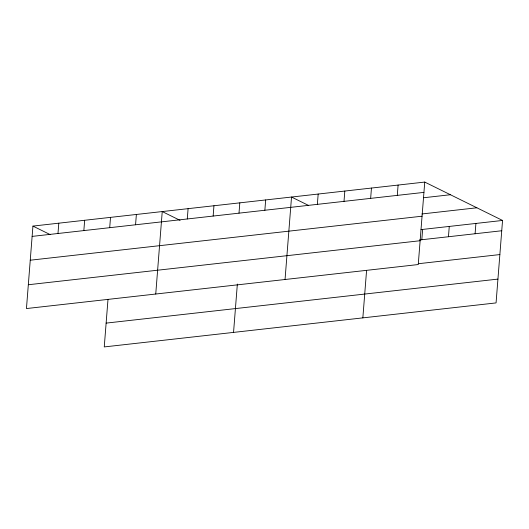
<?xml version="1.0" encoding="UTF-8"?>
<svg xmlns="http://www.w3.org/2000/svg" width="529" height="529" viewBox="0 0 529 529"><rect width="100%" height="100%" fill="white"/><g stroke="black" fill="none" stroke-linecap="round" stroke-linejoin="round"><path stroke-width="0.79" d="M32.937 226.088L26.45 308.552L418.254 264.54L424.747 182.075L32.937 226.088L50.057 234.532M57.985 233.487L58.798 223.185M83.846 230.584L84.66 220.282M109.708 227.682L110.515 217.373M107.995 299.394L104.253 346.925L496.063 302.912L502.55 220.448L424.747 182.075M135.563 224.772L136.376 214.47M155.744 294.025L162.238 211.567L180.065 220.362M187.286 218.966L188.093 208.657M213.141 216.057L213.954 205.755M239.002 213.154L239.816 202.852M233.547 332.397L237.356 284.053M264.864 210.251L265.67 199.942M285.045 279.504L291.532 197.039L308.652 205.483M317.367 204.353L318.174 194.05M344.009 201.357L344.815 191.055M370.65 198.368L371.457 188.059M362.848 317.876L366.584 270.345M397.292 195.373L398.106 185.071M421.811 239.73L422.625 229.427M448.453 236.741L449.266 226.432M475.095 233.745L475.908 223.443M32.13 236.397L423.934 192.384M423.775 197.734L450.424 194.738M421.977 213.954L476.874 207.785M30.252 260.208L422.063 216.196M421.005 229.606L502.55 220.448M419.391 240.001L501.737 230.756M28.321 284.741L420.132 240.728M418.32 263.726L499.865 254.568M106.131 323.113L497.934 279.1"/></g></svg>
